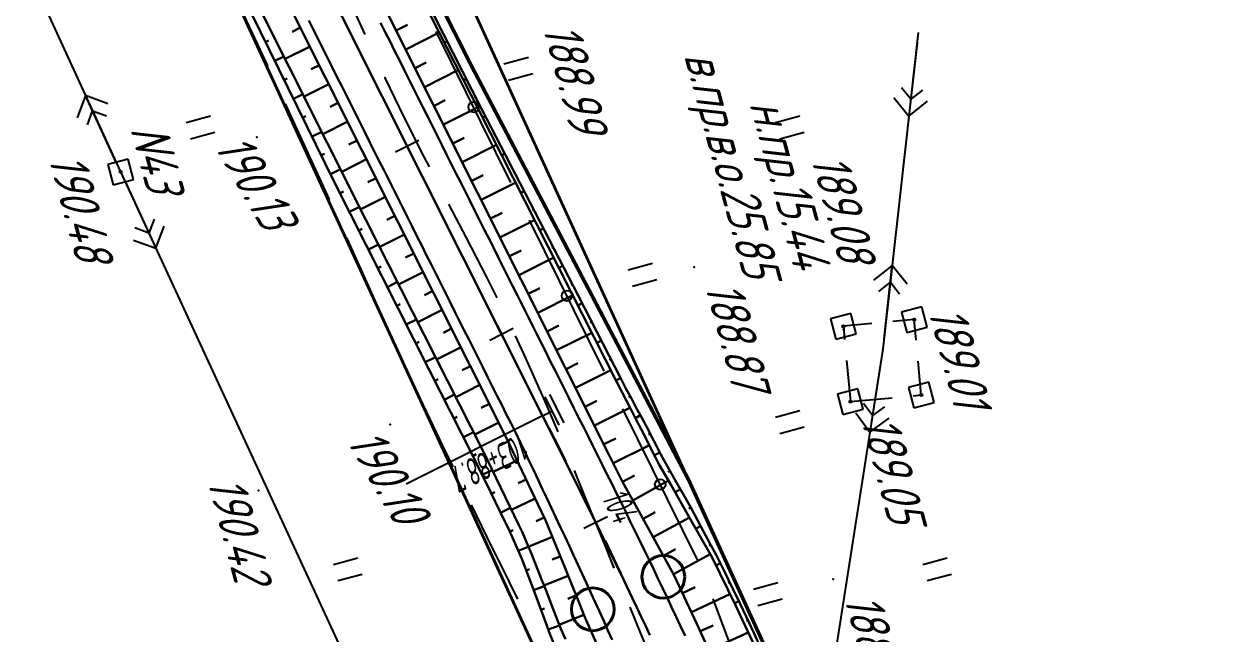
# Model space of a CAD drawing. Header units: millimetres. Extents: x -698 to 8131, y -704 to 4503.
# Drawn here: x 6802.5 to 6916.9, y 1494.2 to 1552.2 of the extents above; entities that cross this region are included whole.
import ezdxf

# ---------------------------------------------------------------- set-up
doc = ezdxf.new("R2010")
doc.units = ezdxf.units.MM
doc.linetypes.add('CONTI', pattern=[0])
doc.linetypes.add('STROT', pattern=[1.7, 0.5, -1.2])
for name, color, linetype, lineweight in [('10', 1, 'Continuous', 35), ('КОПИЯ_ОСЬ_13_ОТКОСЫ', 7, 'Continuous', 30), ('КОПИЯ_ОСЬ_ГРАНИЦЫ_ПОЛОС', 7, 'Continuous', 30), ('Огражд-перила', 1, 'ограждение2', 40), ('ОСЬ_ВЕРХ_ПОКРЫТИЯ_ГРАНИЦЫ_ПОЛОС', 7, 'Continuous', 30), ('ОСЬ_ВЕРХ_ПОКРЫТИЯ_ОСЬ', 1, 'Continuous', 30)]:
    doc.layers.add(name, color=color, linetype=linetype, lineweight=lineweight)
for name, color, linetype in [('_Ростелеком', 6, 'Continuous'), ('NAD_MDEFAULT', 7, 'CONTI'), ('PI_OTDEFAULT', 172, 'CONTI'), ('PI_TTDEFAULT', 5, 'CONTI'), ('PLN_O', 7, 'CONTI'), ('SIT_LDEFAULT', 7, 'CONTI'), ('USLZNDEFAULT', 7, 'CONTI'), ('ZAPSKDEFAULT', 7, 'CONTI'), ('ОСЬ_ВЕРХ_ПОКРЫТИЯ_ПИКЕТЫ', 1, 'Continuous'), ('ОСЬ_ВЕРХ_ПОКРЫТИЯ_РАЗБИВКА_КРИВ', 1, 'Continuous'), ('разметка', 7, 'Continuous')]:
    doc.layers.add(name, color=color, linetype=linetype)
doc.styles.add('eskd', font='isocpeui.ttf', dxfattribs={"width": 1.2})
doc.styles.get("Standard").update_dxf_attribs({"font": 'isocpeui.ttf'})
doc.styles.add('STYLE1', font='isocpeui.ttf', dxfattribs={"width": 0.9})
doc.linetypes.add('кабель_связи_проект.', pattern='A,10,-1,["/",STYLE1,S=3,R=0,X=0,Y=-1.5],-4.1', length=15.1)
doc.linetypes.add('ограждение2', pattern='A,0.25,-0.1,[132,ltypeshp.shx,S=0.1,R=0,X=-0.1,Y=0],-0.1,1', length=1.45)

# ---------------------------------------------------------------- blocks, each defined once
blk = doc.blocks.new('BL_2011')
at = {"color": 0}
for p, q in [((0, 0), (0, 2.4)), ((1.6, 0), (1.6, 2.4))]:
    blk.add_line(p, q, dxfattribs=at)
blk = doc.blocks.new('BL_27')
at = {"color": 0}
for p, q in [((1, 1), (-1, 1)), ((-1, 1), (-1, -1)), ((1, -1), (1, 1)), ((-1, -1), (1, -1))]:
    blk.add_line(p, q, dxfattribs=at)
blk.add_circle((0, 0), 0.1, dxfattribs=at)
blk = doc.blocks.new('7')
at = {"layer": 'Огражд-перила', "linetype": 'Continuous'}
blk.add_circle((0, 0), 2.03, dxfattribs=at)

msp = doc.modelspace()

# ---------------------------------------------------------------- linework, layer by layer
at = {"layer": '10'}
for points in [[(6902.93, 1251.98), (6903.56, 1335.79), (6880.78, 1412.03), (6880.47, 1414.96), (6866.92, 1458.4), (6797.08, 1610.08), (6794.69, 1614.43), (6724.14, 1742.58), (6704.84, 1766.49), (6689.15, 1801.79), (6654.02, 1885.16), (6664.44, 1886.72), (6627.66, 1965.75), (6627.66, 1965.75), (6596.74, 2034.52), (6566.96, 2095.73), (6559.64, 2110.78), (6527.46, 2173.29), (6523.08, 2181.79), (6513.16, 2179.07), (6475.06, 2252.04), (6456.56, 2297.14)], [(6916.74, 1265.6), (6916.66, 1295.75), (6916.62, 1310.53), (6915.72, 1324.72), (6913.57, 1358.39), (6912.67, 1375.05), (6883.37, 1470.17), (6883.37, 1470.17), (6842.84, 1558.82), (6836.19, 1556.31), (6807.74, 1615.35), (6800.55, 1628.46), (6735.12, 1747.79), (6696.87, 1833.95), (6674.44, 1892.62), (6666.69, 1908.75), (6637.91, 1968.66)], [(6627.66, 1965.75), (6664.44, 1886.72), (6654.02, 1885.16), (6689.15, 1801.79), (6704.84, 1766.49), (6724.14, 1742.58), (6794.69, 1614.43), (6797.08, 1610.08), (6866.92, 1458.4), (6880.47, 1414.96), (6880.78, 1412.03), (6903.56, 1335.79), (6902.93, 1251.98)]]:
    msp.add_lwpolyline(points, dxfattribs=at)
at = {"layer": '_Ростелеком', "linetype": 'кабель_связи_проект.', "ltscale": 0.25}
msp.add_lwpolyline([(6916.74, 1265.6, 0.35, 0.35, 0), (6916.66, 1295.75, 0.35, 0.35, 0), (6916.7, 1310.54, 0.35, 0.35, 0), (6915.72, 1324.72, 0.35, 0.35, 0), (6914.41, 1345.34, 0.35, 0.35, 0), (6911.88, 1374.94, 0.35, 0.35, 0), (6903.72, 1402.12, 0.35, 0.35, 0), (6896.26, 1426.26, 0.35, 0.35, 0), (6888.99, 1450.86, 0.35, 0.35, 0), (6888.99, 1450.86, 0.35, 0.35, 0), (6883.37, 1470.17, 0.35, 0.35, 0), (6865.7, 1508.82, 0.35, 0.35, 0), (6845.01, 1548.28, 0.35, 0.35, 0), (6827.6, 1582.74, 0.35, 0.35, 0), (6809.55, 1615.77, 0.35, 0.35, 0), (6786.16, 1661.13, 0.35, 0.35, 0), (6766.49, 1696.78, 0.35, 0.35, 0)], format="xyseb", dxfattribs=at)
at = {"layer": 'PI_TTDEFAULT', "color": 5}
for p in [(6836.84, 1547.06, 190.29), (6824.66, 1541.44, 190.13), (6811.72, 1538.13, 190.48), (6866.2, 1529.09, 188.87), (6887.12, 1524.09, 189.01), (6880.41, 1523.15, 189.08), (6881.05, 1516.3, 189.05), (6837.31, 1514.13, 190.1), (6824.83, 1507.85, 190.42), (6879.41, 1499.41, 188.7)]:
    msp.add_point(p, dxfattribs=at)
at = {"layer": 'PLN_O'}
for p, q in [((6848.8, 1537.12), (6841.71, 1551.46)), ((6857.66, 1519.19), (6850.57, 1533.53)), ((6866.52, 1501.26), (6859.43, 1515.6)), ((6873.62, 1482.57), (6868.02, 1497.56))]:
    msp.add_line(p, q, dxfattribs=at)
for centre in [(6845.26, 1544.29), (6854.12, 1526.36), (6862.98, 1508.43)]:
    msp.add_circle(centre, 0.5, dxfattribs=at)
at = {"layer": 'SIT_LDEFAULT', "color": 7}
for p, q in [((6786.59, 1592.92), (6811.72, 1538.13)), ((6822.63, 1554.72), (6824.47, 1550.79)), ((6834.94, 1551.18), (6833.36, 1554.69)), ((6887.49, 1551.39), (6884.14, 1521.29)), ((6824.47, 1550.79), (6825.66, 1548.22)), ((6887.38, 1550.4), (6886.61, 1543.44)), ((6838.68, 1543.27), (6836.84, 1547.06)), ((6808.38, 1545.4), (6807.6, 1543.28)), ((6811.3, 1539.04), (6808.38, 1545.4)), ((6810.51, 1544.61), (6808.38, 1545.4)), ((6885.19, 1545.21), (6886.61, 1543.44)), ((6886.78, 1545.03), (6885.9, 1546.13)), ((6887.89, 1545.91), (6886.78, 1545.03)), ((6827.36, 1544.59), (6828.09, 1543.01)), ((6886.61, 1543.44), (6888.37, 1544.85)), ((6808.56, 1542.62), (6809.05, 1543.95)), ((6809.05, 1543.95), (6810.38, 1543.46)), ((6828.09, 1543.01), (6829.86, 1539.16)), ((6840.6, 1539.49), (6838.68, 1543.27)), ((6841.06, 1538.6), (6840.6, 1539.49)), ((6829.86, 1539.16), (6831.52, 1535.51)), ((6811.72, 1538.13), (6837.57, 1482.17)), ((6812.14, 1537.22), (6815.07, 1530.87)), ((6844.54, 1531.92), (6842.91, 1535.05)), ((6814.4, 1532.32), (6813.08, 1532.81)), ((6814.89, 1533.65), (6814.4, 1532.32)), ((6815.07, 1530.87), (6815.86, 1532.99)), ((6812.95, 1531.65), (6815.07, 1530.87)), ((6833.17, 1531.87), (6833.36, 1531.44)), ((6846.5, 1528.12), (6844.55, 1531.92)), ((6833.36, 1531.44), (6835.1, 1527.58)), ((6885.02, 1529.24), (6883.26, 1527.83)), ((6884.25, 1522.28), (6885.02, 1529.24)), ((6886.44, 1527.47), (6885.02, 1529.24)), ((6847.48, 1526.16), (6846.5, 1528.12)), ((6835.1, 1527.58), (6836.85, 1523.72)), ((6883.74, 1526.77), (6884.85, 1527.65)), ((6884.85, 1527.65), (6885.73, 1526.55)), ((6836.85, 1523.72), (6837.3, 1522.75)), ((6883.09, 1523.71), (6880.38, 1523.46)), ((6887.12, 1524.09), (6885.09, 1523.9)), ((6887.3, 1522.14), (6887.12, 1524.09)), ((6850.23, 1520.44), (6849.23, 1522.56)), ((6880.38, 1523.46), (6880.5, 1522.2)), ((6884.14, 1521.29), (6860.59, 1371.38)), ((6852.06, 1516.32), (6850.23, 1520.44)), ((6880.69, 1520.2), (6881.05, 1516.3)), ((6883.98, 1520.3), (6882.9, 1513.39)), ((6887.79, 1516.93), (6887.49, 1520.14)), ((6838.97, 1519.13), (6840.42, 1516.03)), ((6881.05, 1516.3), (6885.03, 1516.67)), ((6887.02, 1516.86), (6887.79, 1516.93)), ((6840.42, 1516.03), (6842.33, 1512.03)), ((6853.29, 1513.43), (6852.06, 1516.32)), ((6883.15, 1514.97), (6882.31, 1516.11)), ((6884.29, 1515.8), (6883.15, 1514.97)), ((6881.57, 1515.22), (6882.9, 1513.39)), ((6882.9, 1513.39), (6884.73, 1514.72)), ((6842.33, 1512.03), (6843.27, 1510.09)), ((6855.89, 1507.17), (6854.83, 1509.74)), ((6845.02, 1506.5), (6846.49, 1503.48)), ((6857.77, 1502.56), (6855.89, 1507.17)), ((6846.49, 1503.48), (6848.59, 1499.21)), ((6858.62, 1500.47), (6857.77, 1502.56)), ((6848.59, 1499.21), (6849.42, 1497.52)), ((6861.15, 1494.25), (6860.12, 1496.77)), ((6862.53, 1490.97), (6861.15, 1494.25))]:
    msp.add_line(p, q, dxfattribs=at)
at = {"layer": 'КОПИЯ_ОСЬ_13_ОТКОСЫ'}
for points in [[(6824.57, 1578.14), (6858.2, 1511.09), (6859.41, 1508.66), (6861.12, 1505.59), (6864.27, 1499.84), (6866.46, 1495.17), (6868.33, 1491.06)], [(6817.42, 1574.55), (6848.36, 1512.88), (6851.36, 1506.56), (6852.09, 1505.03), (6853.59, 1501.34), (6855.08, 1497.65), (6855.81, 1495.8), (6857.43, 1492.17)], [(6836.67, 1561.83), (6845.75, 1544.01), (6858.87, 1518.15), (6859.79, 1516.37), (6860.24, 1515.47), (6860.7, 1514.58), (6861.16, 1513.69), (6862.54, 1511), (6862.86, 1510.37), (6864.02, 1508.36), (6865.87, 1505.1), (6866.37, 1504.21), (6866.88, 1503.33), (6867.88, 1501.55), (6870.16, 1496.88), (6870.8, 1495.54), (6872.73, 1491.4)], [(6836.67, 1561.83), (6845.75, 1544.01), (6858.87, 1518.15), (6859.79, 1516.37), (6860.24, 1515.47), (6860.7, 1514.58), (6861.16, 1513.69), (6862.54, 1511), (6862.86, 1510.37), (6864.02, 1508.36), (6865.87, 1505.1), (6866.37, 1504.21), (6866.88, 1503.33), (6867.88, 1501.55), (6870.16, 1496.88), (6870.8, 1495.54), (6872.73, 1491.4)], [(6836.94, 1561.96), (6845.99, 1544.13), (6855.2, 1526.38), (6859.3, 1518.36), (6859.76, 1517.47), (6860.24, 1516.59), (6860.71, 1515.71), (6861.2, 1514.83), (6861.67, 1513.94), (6863.05, 1511.26), (6863.38, 1510.63), (6864.54, 1508.61), (6865.39, 1507.12), (6865.88, 1506.23), (6866.83, 1504.44), (6867.32, 1503.54), (6867.8, 1502.65), (6868.3, 1501.75), (6869.02, 1500.29), (6869.91, 1498.45), (6870.58, 1497.07), (6871.44, 1495.26), (6871.87, 1494.33), (6872.51, 1492.93)], [(6824.03, 1555.49), (6835.02, 1533.59), (6846.09, 1511.73), (6849.55, 1504.55), (6849.86, 1503.92), (6850.74, 1501.82), (6851.73, 1499.33), (6852.1, 1498.4), (6852.82, 1496.56), (6853.53, 1494.71), (6853.97, 1493.72)], [(6824.03, 1555.49), (6835.02, 1533.59), (6846.09, 1511.73), (6849.55, 1504.55), (6849.86, 1503.92), (6850.74, 1501.82), (6851.73, 1499.33), (6852.1, 1498.4), (6852.82, 1496.56), (6853.53, 1494.71), (6853.97, 1493.72)], [(6823.22, 1555.08), (6832.05, 1537.14), (6841.05, 1519.27), (6845.13, 1511.26), (6845.57, 1510.36), (6846.89, 1507.67), (6847.75, 1505.88), (6848.62, 1504.09), (6848.93, 1503.46), (6849.82, 1501.36), (6851.12, 1497.93), (6851.99, 1495.61), (6852.5, 1494.22), (6852.91, 1493.22)], [(6837.9, 1551.57), (6838.96, 1552.1)], [(6828.81, 1551.85), (6828.03, 1551.45)], [(6838.8, 1549.78), (6841.99, 1551.38)], [(6825.48, 1550.47), (6825.76, 1550.61)], [(6829.71, 1550.06), (6827.35, 1548.87)], [(6842.73, 1550.54), (6842.48, 1550.42)], [(6826.37, 1548.68), (6827.23, 1549.1)], [(6843.64, 1548.76), (6843.56, 1548.72)], [(6830.61, 1548.27), (6829.82, 1547.88)], [(6839.69, 1547.99), (6840.76, 1548.53)], [(6840.59, 1546.2), (6843.81, 1547.82)], [(6827.25, 1546.88), (6827.54, 1547.02)], [(6831.5, 1546.48), (6829.14, 1545.3)], [(6844.54, 1546.98), (6844.3, 1546.85)], [(6828.13, 1545.09), (6829.02, 1545.53)], [(6845.45, 1545.19), (6845.37, 1545.15)], [(6832.4, 1544.7), (6831.61, 1544.3)], [(6841.49, 1544.42), (6842.56, 1544.95)], [(6842.38, 1542.63), (6845.63, 1544.26)], [(6829.02, 1543.29), (6829.31, 1543.44)], [(6833.3, 1542.91), (6830.93, 1541.72)], [(6846.36, 1543.41), (6846.12, 1543.29)], [(6829.9, 1541.5), (6830.82, 1541.95)], [(6834.19, 1541.12), (6833.41, 1540.72)], [(6843.28, 1540.84), (6844.36, 1541.38)], [(6844.18, 1539.05), (6847.44, 1540.69)], [(6847.28, 1541.64), (6847.2, 1541.6)], [(6830.78, 1539.71), (6831.09, 1539.86)], [(6848.2, 1539.86), (6847.93, 1539.72)], [(6831.67, 1537.91), (6832.62, 1538.38)], [(6835.09, 1539.33), (6832.73, 1538.15)], [(6835.99, 1537.54), (6835.2, 1537.15)], [(6845.07, 1537.27), (6846.16, 1537.81)], [(6849.12, 1538.09), (6849.03, 1538.04)], [(6832.56, 1536.12), (6832.88, 1536.28)], [(6845.97, 1535.48), (6849.25, 1537.12)], [(6850.05, 1536.31), (6849.74, 1536.15)], [(6836.88, 1535.76), (6834.53, 1534.58)], [(6833.46, 1534.33), (6834.41, 1534.81)], [(6837.78, 1533.97), (6837, 1533.58)], [(6846.87, 1533.69), (6847.96, 1534.24)], [(6850.97, 1534.54), (6850.86, 1534.48)], [(6834.36, 1532.55), (6834.68, 1532.71)], [(6847.76, 1531.9), (6851.05, 1533.55)], [(6851.89, 1532.76), (6851.55, 1532.59)], [(6838.68, 1532.18), (6836.33, 1531)], [(6835.26, 1530.76), (6836.21, 1531.24)], [(6839.57, 1530.39), (6838.79, 1530)], [(6848.66, 1530.12), (6849.76, 1530.67)], [(6852.81, 1530.99), (6852.69, 1530.93)], [(6849.56, 1528.33), (6852.86, 1529.99)], [(6853.73, 1529.21), (6853.35, 1529.02)], [(6836.16, 1528.98), (6836.48, 1529.14)], [(6840.47, 1528.61), (6838.13, 1527.43)], [(6837.06, 1527.19), (6838.01, 1527.67)], [(6850.45, 1526.54), (6851.56, 1527.09)], [(6854.65, 1527.44), (6854.53, 1527.37)], [(6841.37, 1526.82), (6840.59, 1526.43)], [(6851.35, 1524.75), (6854.67, 1526.42)], [(6837.96, 1525.4), (6838.28, 1525.56)], [(6842.26, 1525.03), (6839.94, 1523.86)], [(6855.57, 1525.66), (6855.16, 1525.45)], [(6838.86, 1523.62), (6839.82, 1524.1)], [(6852.25, 1522.96), (6853.35, 1523.52)], [(6856.48, 1523.88), (6856.34, 1523.81)], [(6843.16, 1523.24), (6842.39, 1522.85)], [(6853.14, 1521.18), (6856.48, 1522.85)], [(6839.76, 1521.83), (6840.08, 1521.99)], [(6844.06, 1521.46), (6841.74, 1520.29)], [(6857.39, 1522.1), (6856.97, 1521.88)], [(6840.66, 1520.05), (6841.62, 1520.53)], [(6858.3, 1520.32), (6858.16, 1520.25)], [(6844.96, 1519.67), (6844.18, 1519.28)], [(6854.04, 1519.39), (6855.15, 1519.95)], [(6854.94, 1517.6), (6858.29, 1519.28)], [(6841.56, 1518.26), (6841.88, 1518.43)], [(6845.85, 1517.88), (6843.55, 1516.73)], [(6859.21, 1518.54), (6858.78, 1518.32)], [(6842.47, 1516.48), (6843.43, 1516.97)], [(6860.14, 1516.77), (6860, 1516.69)], [(6846.75, 1516.09), (6845.98, 1515.71)], [(6855.83, 1515.81), (6856.95, 1516.37)], [(6856.73, 1514.03), (6860.11, 1515.72)], [(6843.38, 1514.7), (6843.7, 1514.86)], [(6861.1, 1515.01), (6860.62, 1514.74)], [(6844.29, 1512.92), (6845.24, 1513.4)], [(6847.65, 1514.31), (6845.36, 1513.16)], [(6862.03, 1513.24), (6861.87, 1513.16)], [(6848.53, 1512.51), (6847.77, 1512.15)], [(6857.63, 1512.24), (6858.76, 1512.8)], [(6858.52, 1510.45), (6861.95, 1512.15)], [(6845.19, 1511.13), (6845.51, 1511.29)], [(6862.95, 1511.46), (6862.44, 1511.2)], [(6846.07, 1509.34), (6847.02, 1509.8)], [(6849.39, 1510.71), (6847.11, 1509.62)], [(6850.25, 1508.9), (6849.49, 1508.54)], [(6859.41, 1508.66), (6860.53, 1509.28)], [(6860.39, 1506.91), (6863.77, 1508.79)], [(6863.91, 1509.71), (6863.74, 1509.61)], [(6846.95, 1507.54), (6847.27, 1507.69)], [(6864.9, 1507.97), (6864.4, 1507.69)], [(6851.11, 1507.1), (6848.85, 1506.02)], [(6847.82, 1505.74), (6848.76, 1506.2)], [(6851.97, 1505.29), (6851.21, 1504.93)], [(6861.36, 1505.16), (6862.49, 1505.78)], [(6862.32, 1503.41), (6865.76, 1505.29)], [(6865.88, 1506.23), (6865.71, 1506.14)], [(6848.7, 1503.94), (6849.01, 1504.09)], [(6866.82, 1504.46), (6866.37, 1504.23)], [(6852.74, 1503.44), (6850.45, 1502.51)], [(6849.5, 1502.11), (6850.45, 1502.51)], [(6863.28, 1501.65), (6864.43, 1502.28)], [(6864.24, 1499.9), (6867.73, 1501.81)], [(6867.77, 1502.7), (6867.62, 1502.62)], [(6853.49, 1501.59), (6852.73, 1501.28)], [(6868.7, 1500.93), (6868.28, 1500.73)], [(6850.24, 1500.25), (6850.56, 1500.37)], [(6854.24, 1499.74), (6851.94, 1498.81)], [(6850.95, 1498.38), (6851.96, 1498.76)], [(6865.09, 1498.09), (6866.29, 1498.66)], [(6869.58, 1499.14), (6869.44, 1499.07)], [(6854.98, 1497.88), (6854.22, 1497.57)], [(6865.94, 1496.28), (6869.61, 1498)], [(6870.45, 1497.34), (6870.03, 1497.14)], [(6851.65, 1496.51), (6851.99, 1496.63)], [(6855.72, 1496.02), (6853.38, 1495.1)], [(6852.35, 1494.63), (6853.41, 1495.03)], [(6866.78, 1494.47), (6868.01, 1495.02)], [(6871.31, 1495.53), (6871.17, 1495.47)], [(6867.61, 1492.64), (6871.35, 1494.35)]]:
    msp.add_lwpolyline(points, dxfattribs=at)
at = {"layer": 'КОПИЯ_ОСЬ_ГРАНИЦЫ_ПОЛОС'}
msp.add_lwpolyline([(6865.34, 1494.03), (6864.91, 1494.95), (6864.49, 1495.86), (6864.06, 1496.77), (6863.63, 1497.68), (6863.2, 1498.59), (6862.77, 1499.5), (6862.34, 1500.41), (6861.9, 1501.31), (6861.46, 1502.22), (6861.02, 1503.12), (6860.58, 1504.02), (6860.14, 1504.92), (6859.7, 1505.82), (6859.26, 1506.72), (6858.81, 1507.62), (6858.37, 1508.52), (6857.92, 1509.42), (6857.47, 1510.32), (6857.03, 1511.21), (6856.58, 1512.11), (6856.13, 1513), (6855.68, 1513.9), (6855.23, 1514.79), (6854.79, 1515.68), (6854.34, 1516.58), (6853.89, 1517.47), (6853.44, 1518.36), (6852.99, 1519.26), (6852.54, 1520.15), (6852.1, 1521.04), (6851.65, 1521.94), (6851.2, 1522.83), (6850.75, 1523.72), (6850.3, 1524.62), (6849.86, 1525.51), (6849.41, 1526.4), (6848.96, 1527.3), (6848.51, 1528.19), (6848.06, 1529.08), (6847.61, 1529.98), (6847.17, 1530.87), (6846.72, 1531.76), (6846.27, 1532.66), (6845.82, 1533.55), (6845.37, 1534.44), (6844.93, 1535.34), (6844.48, 1536.23), (6844.03, 1537.12), (6843.58, 1538.02), (6843.13, 1538.91), (6842.68, 1539.8), (6842.24, 1540.7), (6841.79, 1541.59), (6841.34, 1542.48), (6840.89, 1543.38), (6840.44, 1544.27), (6840, 1545.16), (6839.55, 1546.06), (6839.1, 1546.95), (6838.65, 1547.84), (6838.2, 1548.74), (6837.75, 1549.63), (6837.31, 1550.52), (6836.86, 1551.42), (6836.41, 1552.31)], dxfattribs=at)
at = {"layer": 'ОСЬ_ВЕРХ_ПОКРЫТИЯ_ГРАНИЦЫ_ПОЛОС'}
for points in [[(6824.57, 1578.14), (6858.2, 1511.09), (6859.41, 1508.66), (6861.12, 1505.59), (6864.27, 1499.84), (6866.46, 1495.17), (6868.33, 1491.06)], [(6817.42, 1574.55), (6848.36, 1512.88), (6851.36, 1506.56), (6852.09, 1505.03), (6853.59, 1501.34), (6855.08, 1497.65), (6855.81, 1495.8), (6857.43, 1492.17)], [(6858.41, 1493.66), (6858.01, 1494.55), (6857.61, 1495.45), (6857.21, 1496.35), (6856.8, 1497.24), (6856.39, 1498.14), (6855.98, 1499.03), (6855.57, 1499.93), (6855.16, 1500.82), (6854.74, 1501.71), (6854.33, 1502.61), (6853.91, 1503.5), (6853.49, 1504.39), (6853.07, 1505.29), (6852.65, 1506.18), (6852.23, 1507.07), (6851.81, 1507.96), (6851.38, 1508.86), (6850.96, 1509.75), (6850.53, 1510.64), (6850.11, 1511.54), (6849.68, 1512.43), (6849.26, 1513.32), (6848.81, 1514.22), (6848.36, 1515.11), (6847.92, 1516), (6847.47, 1516.89), (6847.02, 1517.78), (6846.57, 1518.67), (6846.13, 1519.56), (6845.68, 1520.45), (6845.23, 1521.34), (6844.79, 1522.23), (6844.34, 1523.12), (6843.89, 1524.02), (6843.45, 1524.91), (6843, 1525.8), (6842.55, 1526.69), (6842.1, 1527.58), (6841.66, 1528.47), (6841.21, 1529.36), (6840.76, 1530.25), (6840.32, 1531.14), (6839.87, 1532.03), (6839.42, 1532.93), (6838.98, 1533.82), (6838.53, 1534.71), (6838.08, 1535.6), (6837.64, 1536.49), (6837.19, 1537.38), (6836.74, 1538.27), (6836.29, 1539.16), (6835.85, 1540.05), (6835.4, 1540.94), (6834.95, 1541.83), (6834.51, 1542.73), (6834.06, 1543.62), (6833.61, 1544.51), (6833.17, 1545.4), (6832.72, 1546.29), (6832.27, 1547.18), (6831.82, 1548.07), (6831.38, 1548.96), (6830.93, 1549.85), (6830.48, 1550.74), (6830.04, 1551.64), (6829.59, 1552.53)]]:
    msp.add_lwpolyline(points, dxfattribs=at)
at = {"layer": 'ОСЬ_ВЕРХ_ПОКРЫТИЯ_ОСЬ'}
msp.add_lwpolyline([(6821.33, 1575.68), (6851.8, 1514.95), (6851.8, 1514.95), (6854.83, 1508.89), (6856.12, 1506.29), (6856.98, 1504.56), (6857.83, 1502.82), (6858.68, 1501.08), (6859.52, 1499.34), (6860.36, 1497.59), (6860.77, 1496.72), (6861.18, 1495.84), (6861.6, 1494.97), (6862, 1494.09)], dxfattribs=at)
at = {"layer": 'ОСЬ_ВЕРХ_ПОКРЫТИЯ_ПИКЕТЫ'}
for p, q in [((6837.82, 1540.03), (6840.05, 1541.15)), ((6846.79, 1522.15), (6849.02, 1523.27)), ((6855.73, 1504.27), (6857.97, 1505.38)), ((6855.73, 1504.27), (6857.97, 1505.38))]:
    msp.add_line(p, q, dxfattribs=at)
at = {"layer": 'ОСЬ_ВЕРХ_ПОКРЫТИЯ_РАЗБИВКА_КРИВ'}
for p, q in [((6852.02, 1516.74), (6853.36, 1514.06)), ((6852.47, 1516.96), (6853.81, 1514.28)), ((6851.8, 1514.95), (6838.84, 1508.45)), ((6851.8, 1514.95), (6852.69, 1515.4))]:
    msp.add_line(p, q, dxfattribs=at)
at = {"layer": 'разметка', "linetype": 'STROT', "lineweight": 30, "ltscale": 7}
msp.add_lwpolyline([(6424, 2664.58), (6427.83, 2578.04, 0.00256), (6430.11, 2531.85, 0.014826), (6434.62, 2478.29, 0.010268), (6438.13, 2452.28, 0.009124), (6446.96, 2401.8, 0.030208), (6464.07, 2325.5, 0.031045), (6482.56, 2278.54, 0.007877), (6500.41, 2241.59), (6597.29, 2046.24, -0.002974), (6607.74, 2024.86), (6661.14, 1913.88, -0.030398), (6679.8, 1870.06), (6707.86, 1794.65, 0.046344), (6739.83, 1725.56), (6778.23, 1656.98, -0.011361), (6820.82, 1576.7), (6851.8, 1514.95, -0.022225), (6868.88, 1478.19, -0.0221), (6881.77, 1439.92, -0.002395), (6890.45, 1411.13, -0.036323), (6905.95, 1344.28, -0.038365), (6909.42, 1253.17)], format="xyb", dxfattribs=at)

# ---------------------------------------------------------------- block references
at = {"layer": 'USLZNDEFAULT', "color": 7, "rotation": 285}
for p in [(6811.72, 1538.13), (6880.38, 1523.46), (6887.12, 1524.09), (6887.79, 1516.93), (6881.05, 1516.3)]:
    msp.add_blockref('BL_27', p, dxfattribs=at)
at = {"layer": 'ZAPSKDEFAULT', "color": 7, "rotation": 285}
for p in [(6848.14, 1548.4), (6817.93, 1542.83), (6873.93, 1542.83), (6859.93, 1528.83), (6873.93, 1514.83), (6831.93, 1500.83), (6887.93, 1500.83), (6871.83, 1498.48)]:
    msp.add_blockref('BL_2011', p, dxfattribs=at)
at = {"layer": 'Огражд-перила', "linetype": 'Continuous', "rotation": 187.5193726670877}
for p in [(6863.28, 1499.64), (6856.58, 1496.56)]:
    msp.add_blockref('7', p, dxfattribs=at)

# ---------------------------------------------------------------- texts
at = {"layer": 'NAD_MDEFAULT', "color": 7, "style": 'eskd', "oblique": 10, "width": 0.8}
for s, p in [('в.пр.в.о.25.85', (6865.23, 1549.2)), ('н.пр.15.44', (6871.45, 1544.62)), ('N43', (6812.6, 1542.24))]:
    msp.add_text(s, height=3.5, rotation=285, dxfattribs=at).set_placement(p)
at = {"layer": 'PI_OTDEFAULT', "color": 172, "style": 'eskd', "oblique": 10, "width": 0.8}
for s, rotation, p in [('188.99', 285, (6851.78, 1551.9)), ('190.13', 300, (6820.54, 1540.6)), ('190.48', 285, (6804.83, 1539.5)), ('189.08', 285, (6877.27, 1539.46)), ('188.87', 285, (6867.19, 1527.35)), ('189.01', 285, (6888.4, 1524.97)), ('189.05', 285, (6882.04, 1514.56)), ('190.10', 300, (6833.12, 1512.61)), ('190.42', 285, (6819.93, 1508.8)), ('188.70', 285, (6880.41, 1497.67))]:
    msp.add_text(s, height=3.5, rotation=rotation, dxfattribs=at).set_placement(p)
at = {"layer": 'ОСЬ_ВЕРХ_ПОКРЫТИЯ_ПИКЕТЫ', "width": 0.6}
msp.add_text('104', height=2.5, rotation=296.2352, dxfattribs=at).set_placement((6857.36, 1507.17))
at = {"layer": 'ОСЬ_ВЕРХ_ПОКРЫТИЯ_РАЗБИВКА_КРИВ', "width": 0.6}
msp.add_text('103+88.7', height=2.5, rotation=206.6427, dxfattribs=at).set_placement((6849.79, 1513.38))

doc.saveas('drawing.dxf')
